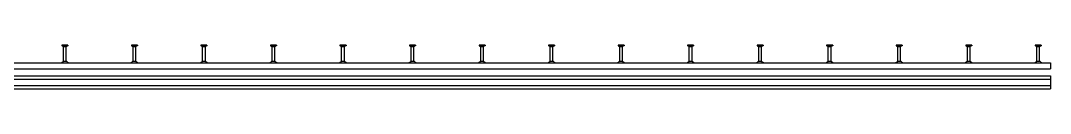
# Model space of a CAD drawing. Header units: millimetres. Extents: x -466 to 5678, y -7065 to 2232.
# Drawn here: x 2701 to 5663, y -1583 to -1457 of the extents above; entities that cross this region are included whole.
import ezdxf

# ---------------------------------------------------------------- set-up
doc = ezdxf.new("R2010")
doc.units = ezdxf.units.MM
doc.layers.add('HALFEN', color=2, linetype='CONTINUOUS')

msp = doc.modelspace()

# ---------------------------------------------------------------- linework, layer by layer
at = {"layer": 'HALFEN'}
for p, q in [((2837, -1457.2), (2819.5, -1457.2)), ((2819.5, -1457.2), (2819.5, -1459.1)), ((2837, -1459.1), (2819.5, -1459.1)), ((2820.3, -1459.1), (2823.8, -1460.9)), ((2824.2, -1457.4), (2824.2, -1458.8)), ((2824.3, -1504), (2824.3, -1461.6)), ((2824.8, -1461.2), (2831.7, -1461.2)), ((2832.3, -1457.4), (2832.3, -1458.8)), ((2832.3, -1504), (2832.3, -1461.6)), ((2836.3, -1459.1), (2832.7, -1460.9)), ((2837, -1457.2), (2837, -1459.1)), ((3037, -1457.2), (3019.5, -1457.2)), ((3019.5, -1457.2), (3019.5, -1459.1)), ((3037, -1459.1), (3019.5, -1459.1)), ((3020.3, -1459.1), (3023.8, -1460.9)), ((3024.2, -1457.4), (3024.2, -1458.8)), ((3024.3, -1504), (3024.3, -1461.6)), ((3024.8, -1461.2), (3031.7, -1461.2)), ((3032.3, -1457.4), (3032.3, -1458.8)), ((3032.3, -1504), (3032.3, -1461.6)), ((3036.3, -1459.1), (3032.7, -1460.9)), ((3037, -1457.2), (3037, -1459.1)), ((3237, -1457.2), (3219.5, -1457.2)), ((3219.5, -1457.2), (3219.5, -1459.1)), ((3237, -1459.1), (3219.5, -1459.1)), ((3220.3, -1459.1), (3223.8, -1460.9)), ((3224.2, -1457.4), (3224.2, -1458.8)), ((3224.3, -1504), (3224.3, -1461.6)), ((3224.8, -1461.2), (3231.7, -1461.2)), ((3232.3, -1457.4), (3232.3, -1458.8)), ((3232.3, -1504), (3232.3, -1461.6)), ((3236.3, -1459.1), (3232.7, -1460.9)), ((3237, -1457.2), (3237, -1459.1)), ((3437, -1457.2), (3419.5, -1457.2)), ((3419.5, -1457.2), (3419.5, -1459.1)), ((3437, -1459.1), (3419.5, -1459.1)), ((3420.3, -1459.1), (3423.8, -1460.9)), ((3424.2, -1457.4), (3424.2, -1458.8)), ((3424.3, -1504), (3424.3, -1461.6)), ((3424.8, -1461.2), (3431.7, -1461.2)), ((3432.3, -1457.4), (3432.3, -1458.8)), ((3432.3, -1504), (3432.3, -1461.6)), ((3436.3, -1459.1), (3432.7, -1460.9)), ((3437, -1457.2), (3437, -1459.1)), ((3637, -1457.2), (3619.5, -1457.2)), ((3619.5, -1457.2), (3619.5, -1459.1)), ((3637, -1459.1), (3619.5, -1459.1)), ((3620.3, -1459.1), (3623.8, -1460.9)), ((3624.2, -1457.4), (3624.2, -1458.8)), ((3624.3, -1504), (3624.3, -1461.6)), ((3624.8, -1461.2), (3631.7, -1461.2)), ((3632.3, -1457.4), (3632.3, -1458.8)), ((3632.3, -1504), (3632.3, -1461.6)), ((3636.3, -1459.1), (3632.7, -1460.9)), ((3637, -1457.2), (3637, -1459.1)), ((3837, -1457.2), (3819.5, -1457.2)), ((3819.5, -1457.2), (3819.5, -1459.1)), ((3837, -1459.1), (3819.5, -1459.1)), ((3820.3, -1459.1), (3823.8, -1460.9)), ((3824.2, -1457.4), (3824.2, -1458.8)), ((3824.3, -1504), (3824.3, -1461.6)), ((3824.8, -1461.2), (3831.7, -1461.2)), ((3832.3, -1457.4), (3832.3, -1458.8)), ((3832.3, -1504), (3832.3, -1461.6)), ((3836.3, -1459.1), (3832.7, -1460.9)), ((3837, -1457.2), (3837, -1459.1)), ((4037, -1457.2), (4019.5, -1457.2)), ((4019.5, -1457.2), (4019.5, -1459.1)), ((4037, -1459.1), (4019.5, -1459.1)), ((4020.3, -1459.1), (4023.8, -1460.9)), ((4024.2, -1457.4), (4024.2, -1458.8)), ((4024.3, -1504), (4024.3, -1461.6)), ((4024.8, -1461.2), (4031.7, -1461.2)), ((4032.3, -1457.4), (4032.3, -1458.8)), ((4032.3, -1504), (4032.3, -1461.6)), ((4036.3, -1459.1), (4032.7, -1460.9)), ((4037, -1457.2), (4037, -1459.1)), ((4237, -1457.2), (4219.5, -1457.2)), ((4219.5, -1457.2), (4219.5, -1459.1)), ((4237, -1459.1), (4219.5, -1459.1)), ((4220.3, -1459.1), (4223.8, -1460.9)), ((4224.2, -1457.4), (4224.2, -1458.8)), ((4224.3, -1504), (4224.3, -1461.6)), ((4224.8, -1461.2), (4231.7, -1461.2)), ((4232.3, -1457.4), (4232.3, -1458.8)), ((4232.3, -1504), (4232.3, -1461.6)), ((4236.3, -1459.1), (4232.7, -1460.9)), ((4237, -1457.2), (4237, -1459.1)), ((4437, -1457.2), (4419.5, -1457.2)), ((4419.5, -1457.2), (4419.5, -1459.1)), ((4437, -1459.1), (4419.5, -1459.1)), ((4420.3, -1459.1), (4423.8, -1460.9)), ((4424.2, -1457.4), (4424.2, -1458.8)), ((4424.3, -1504), (4424.3, -1461.6)), ((4424.8, -1461.2), (4431.7, -1461.2)), ((4432.3, -1457.4), (4432.3, -1458.8)), ((4432.3, -1504), (4432.3, -1461.6)), ((4436.3, -1459.1), (4432.7, -1460.9)), ((4437, -1457.2), (4437, -1459.1)), ((4637, -1457.2), (4619.5, -1457.2)), ((4619.5, -1457.2), (4619.5, -1459.1)), ((4637, -1459.1), (4619.5, -1459.1)), ((4620.3, -1459.1), (4623.8, -1460.9)), ((4624.2, -1457.4), (4624.2, -1458.8)), ((4624.3, -1504), (4624.3, -1461.6)), ((4624.8, -1461.2), (4631.7, -1461.2)), ((4632.3, -1457.4), (4632.3, -1458.8)), ((4632.3, -1504), (4632.3, -1461.6)), ((4636.3, -1459.1), (4632.7, -1460.9)), ((4637, -1457.2), (4637, -1459.1)), ((4837, -1457.2), (4819.5, -1457.2)), ((4819.5, -1457.2), (4819.5, -1459.1)), ((4837, -1459.1), (4819.5, -1459.1)), ((4820.3, -1459.1), (4823.8, -1460.9)), ((4824.2, -1457.4), (4824.2, -1458.8)), ((4824.3, -1504), (4824.3, -1461.6)), ((4824.8, -1461.2), (4831.7, -1461.2)), ((4832.3, -1457.4), (4832.3, -1458.8)), ((4832.3, -1504), (4832.3, -1461.6)), ((4836.3, -1459.1), (4832.7, -1460.9)), ((4837, -1457.2), (4837, -1459.1)), ((5037, -1457.2), (5019.5, -1457.2)), ((5019.5, -1457.2), (5019.5, -1459.1)), ((5037, -1459.1), (5019.5, -1459.1)), ((5020.3, -1459.1), (5023.8, -1460.9)), ((5024.2, -1457.4), (5024.2, -1458.8)), ((5024.3, -1504), (5024.3, -1461.6)), ((5024.8, -1461.2), (5031.7, -1461.2)), ((5032.3, -1457.4), (5032.3, -1458.8)), ((5032.3, -1504), (5032.3, -1461.6)), ((5036.3, -1459.1), (5032.7, -1460.9)), ((5037, -1457.2), (5037, -1459.1)), ((5237, -1457.2), (5219.5, -1457.2)), ((5219.5, -1457.2), (5219.5, -1459.1)), ((5237, -1459.1), (5219.5, -1459.1)), ((5220.3, -1459.1), (5223.8, -1460.9)), ((5224.2, -1457.4), (5224.2, -1458.8)), ((5224.3, -1504), (5224.3, -1461.6)), ((5224.8, -1461.2), (5231.7, -1461.2)), ((5232.3, -1457.4), (5232.3, -1458.8)), ((5232.3, -1504), (5232.3, -1461.6)), ((5236.3, -1459.1), (5232.7, -1460.9)), ((5237, -1457.2), (5237, -1459.1)), ((5437, -1457.2), (5419.5, -1457.2)), ((5419.5, -1457.2), (5419.5, -1459.1)), ((5437, -1459.1), (5419.5, -1459.1)), ((5420.3, -1459.1), (5423.8, -1460.9)), ((5424.2, -1457.4), (5424.2, -1458.8)), ((5424.3, -1504), (5424.3, -1461.6)), ((5424.8, -1461.2), (5431.7, -1461.2)), ((5432.3, -1457.4), (5432.3, -1458.8)), ((5432.3, -1504), (5432.3, -1461.6)), ((5436.3, -1459.1), (5432.7, -1460.9)), ((5437, -1457.2), (5437, -1459.1)), ((5619.5, -1457.2), (5619.5, -1459.1)), ((5637, -1457.2), (5619.5, -1457.2)), ((5637, -1459.1), (5619.5, -1459.1)), ((5620.3, -1459.1), (5623.8, -1460.9)), ((5624.2, -1457.4), (5624.2, -1458.8)), ((5624.3, -1504), (5624.3, -1461.6)), ((5624.8, -1461.2), (5631.7, -1461.2)), ((5632.3, -1457.4), (5632.3, -1458.8)), ((5632.3, -1504), (5632.3, -1461.6)), ((5636.3, -1459.1), (5632.7, -1460.9)), ((5637, -1457.2), (5637, -1459.1)), ((-406.7, -1508.2), (5663.3, -1508.2)), ((2833.5, -1504), (2823, -1504)), ((3033.5, -1504), (3023, -1504)), ((3233.5, -1504), (3223, -1504)), ((3433.5, -1504), (3423, -1504)), ((3633.5, -1504), (3623, -1504)), ((3833.5, -1504), (3823, -1504)), ((4033.5, -1504), (4023, -1504)), ((4233.5, -1504), (4223, -1504)), ((4433.5, -1504), (4423, -1504)), ((4633.5, -1504), (4623, -1504)), ((4833.5, -1504), (4823, -1504)), ((5033.5, -1504), (5023, -1504)), ((5233.5, -1504), (5223, -1504)), ((5433.5, -1504), (5423, -1504)), ((5633.5, -1504), (5623, -1504)), ((5663.3, -1508.2), (5663.3, -1525.2)), ((-406.7, -1525.2), (5663.3, -1525.2)), ((-406.7, -1545.2), (5663.3, -1545.2)), ((-406.7, -1555.2), (5663.3, -1555.2)), ((5663.3, -1545.2), (5663.3, -1583.2)), ((5663.3, -1545.2), (5663.3, -1583.2)), ((-406.7, -1573.2), (5663.3, -1573.2)), ((-406.7, -1583.2), (5663.3, -1583.2))]:
    msp.add_line(p, q, dxfattribs=at)
for centre, radius, start, end in [((2823.5, -1461.6), 0.8, 0, 62.3005), ((2833.1, -1461.6), 0.8, 117.6995, 180), ((3023.5, -1461.6), 0.8, 0, 62.3005), ((3033.1, -1461.6), 0.8, 117.6995, 180), ((3223.5, -1461.6), 0.8, 0, 62.3005), ((3233.1, -1461.6), 0.8, 117.6995, 180), ((3423.5, -1461.6), 0.8, 0, 62.3005), ((3433.1, -1461.6), 0.8, 117.6995, 180), ((3623.5, -1461.6), 0.8, 0, 62.3005), ((3633.1, -1461.6), 0.8, 117.6995, 180), ((3823.5, -1461.6), 0.8, 0, 62.3005), ((3833.1, -1461.6), 0.8, 117.6995, 180), ((4023.5, -1461.6), 0.8, 0, 62.3005), ((4033.1, -1461.6), 0.8, 117.6995, 180), ((4223.5, -1461.6), 0.8, 0, 62.3005), ((4233.1, -1461.6), 0.8, 117.6995, 180), ((4423.5, -1461.6), 0.8, 0, 62.3005), ((4433.1, -1461.6), 0.8, 117.6995, 180), ((4623.5, -1461.6), 0.8, 0, 62.3005), ((4633.1, -1461.6), 0.8, 117.6995, 180), ((4823.5, -1461.6), 0.8, 0, 62.3005), ((4833.1, -1461.6), 0.8, 117.6995, 180), ((5023.5, -1461.6), 0.8, 0, 62.3005), ((5033.1, -1461.6), 0.8, 117.6995, 180), ((5223.5, -1461.6), 0.8, 0, 62.3005), ((5233.1, -1461.6), 0.8, 117.6995, 180), ((5423.5, -1461.6), 0.8, 0, 62.3005), ((5433.1, -1461.6), 0.8, 117.6995, 180), ((5623.5, -1461.6), 0.8, 0, 62.3005), ((5633.1, -1461.6), 0.8, 117.6995, 180), ((2814.7, -1498.4), 10, 283.5108, 326.4733), ((2841.8, -1498.4), 10, 213.5267, 256.4892), ((3014.7, -1498.4), 10, 283.5108, 326.4733), ((3041.8, -1498.4), 10, 213.5267, 256.4892), ((3214.7, -1498.4), 10, 283.5108, 326.4733), ((3241.8, -1498.4), 10, 213.5267, 256.4892), ((3414.7, -1498.4), 10, 283.5108, 326.4733), ((3441.8, -1498.4), 10, 213.5267, 256.4892), ((3614.7, -1498.4), 10, 283.5108, 326.4733), ((3641.8, -1498.4), 10, 213.5267, 256.4892), ((3814.7, -1498.4), 10, 283.5108, 326.4733), ((3841.8, -1498.4), 10, 213.5267, 256.4892), ((4014.7, -1498.4), 10, 283.5108, 326.4733), ((4041.8, -1498.4), 10, 213.5267, 256.4892), ((4214.7, -1498.4), 10, 283.5108, 326.4733), ((4241.8, -1498.4), 10, 213.5267, 256.4892), ((4414.7, -1498.4), 10, 283.5108, 326.4733), ((4441.8, -1498.4), 10, 213.5267, 256.4892), ((4614.7, -1498.4), 10, 283.5108, 326.4733), ((4641.8, -1498.4), 10, 213.5267, 256.4892), ((4814.7, -1498.4), 10, 283.5108, 326.4733), ((4841.8, -1498.4), 10, 213.5267, 256.4892), ((5014.7, -1498.4), 10, 283.5108, 326.4733), ((5041.8, -1498.4), 10, 213.5267, 256.4892), ((5214.7, -1498.4), 10, 283.5108, 326.4733), ((5241.8, -1498.4), 10, 213.5267, 256.4892), ((5414.7, -1498.4), 10, 283.5108, 326.4733), ((5441.8, -1498.4), 10, 213.5267, 256.4892), ((5614.7, -1498.4), 10, 283.5108, 326.4733), ((5641.8, -1498.4), 10, 213.5267, 256.4892)]:
    msp.add_arc(centre, radius, start, end, dxfattribs=at)

doc.saveas('drawing.dxf')
